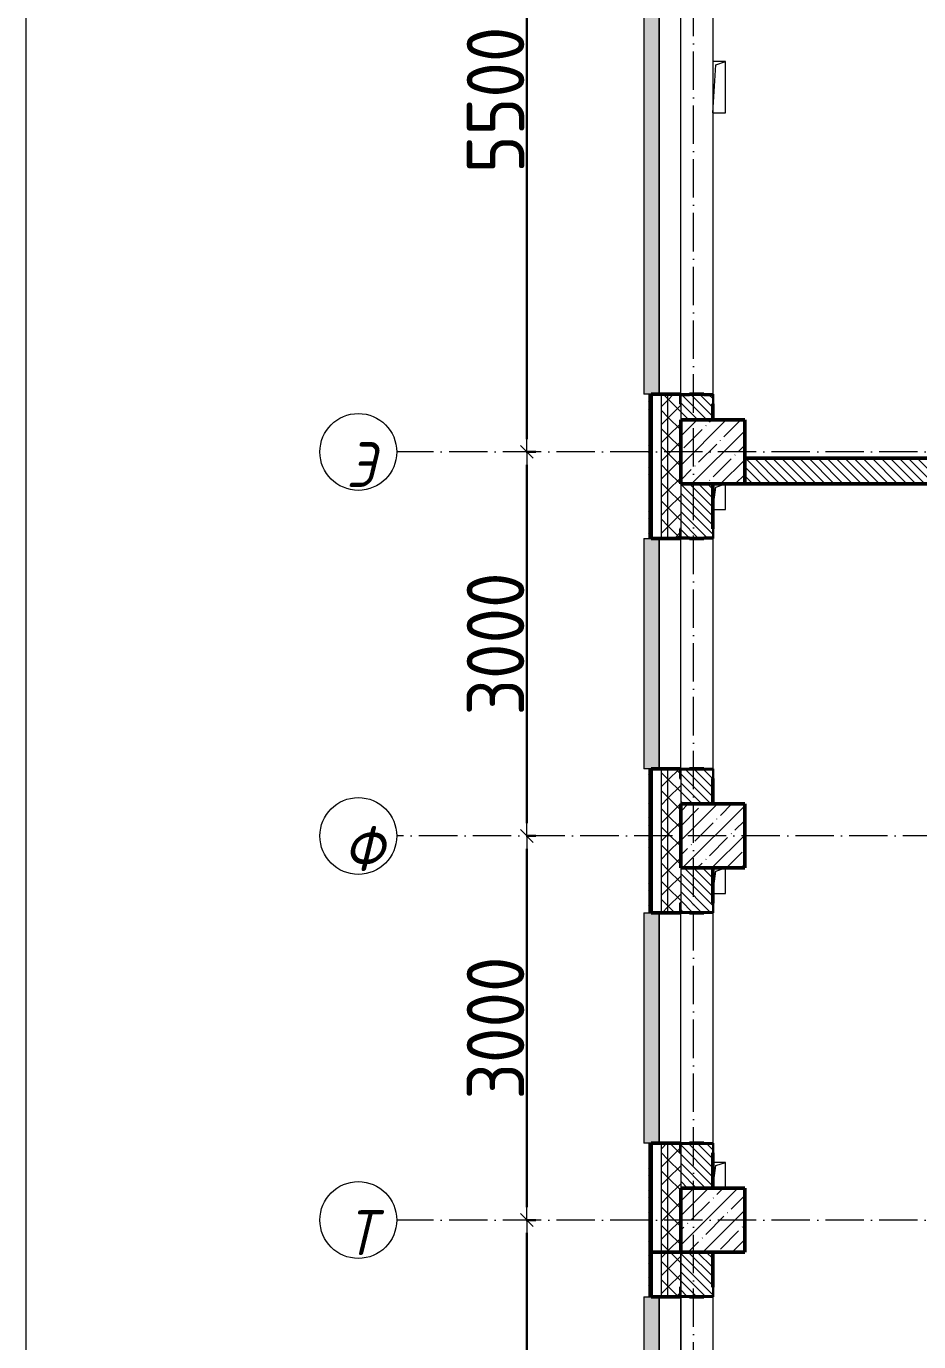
# Model space of a CAD drawing. Header units: millimetres. Extents: x -17017 to 628417, y -109036 to 199237.
# Drawn here: x 35697 to 42670, y 95245 to 105520 of the extents above; entities that cross this region are included whole.
import ezdxf

# ---------------------------------------------------------------- set-up
doc = ezdxf.new("R2010")
doc.units = ezdxf.units.MM
doc.linetypes.add('50_200_ШТРИХ_1Т_ш5_п1_п1_', pattern=[700, 500, -100, 0, -100])
for name, color, linetype, lineweight in [('3.1) ЖБ окна 1.2 м', 102, 'Continuous', 30), ('A-____-____-DIMS', 7, 'Continuous', 9), ('A-GENM-____-MCUT', 7, 'Continuous', 25), ('A-GENM-____-OTLN', 7, 'Continuous', 9), ('A-GENM-____-OTLN-1', 7, 'Continuous', 25), ('A-GLAZ-____-OTLN', 7, 'Continuous', 9), ('A-WALL-____-MCUT-2', 7, 'Continuous', 50), ('A-WALL-____-MCUT-3', 7, 'Continuous', 9), ('A-WALL-____-OTLN', 7, 'Continuous', 9), ('A-WALL-____-PATT-1', 7, 'Continuous', 9), ('A-WALL-FNSH-MCUT-1', 7, 'Continuous', 9), ('S-COLS-____-MCUT', 7, 'Continuous', 50), ('S-COLS-____-OTLN', 7, 'Continuous', 9), ('S-GRID-____-IDEN', 7, 'Continuous', 9), ('S-GRID-____-OTLN-1', 7, '50_200_ШТРИХ_1Т_ш5_п1_п1_', 9)]:
    doc.layers.add(name, color=color, linetype=linetype, lineweight=lineweight)
doc.layers.add('A-GLAZ-____-OTLN-1', color=7, linetype='Continuous', lineweight=9, true_color=0xc0c0c0)
doc.styles.add('ISOCPEUR_I', font='isocpeui.ttf', dxfattribs={"width": 0.9, "height": 2.5})
doc.styles.add('СПДС', font='isocpeur.ttf', dxfattribs={"width": 0.9})
doc.dimstyles.new('Размера А3', dxfattribs={"dimtxt": 200, "dimasz": 100, "dimexe": 70, "dimexo": 100, "dimgap": 20, "dimtad": 1, "dimdec": 0, "dimrnd": 10, "dimzin": 0, "dimdsep": 46, "dimtxsty": 'СПДС', "dimblk": 'ARROWHEAD_6', "dimcen": 1, "dimclrd": 256, "dimclre": 256, "dimclrt": 256, "dimazin": 0, "dimtfac": 1, "dimtdec": 0, "dimtmove": 2, "dimatfit": 3, "dimfxl": 1, "dimtolj": 1, "dimtzin": 0, "dimarcsym": 0})
pattern_1 = [(135, (43259.71, 63713.66), (-35.35534, -35.35534), [])]
pattern_2 = [(45, (43259.71, 63713.66), (-70.71068, 70.71068), []), (135, (43259.71, 63713.66), (-70.71068, -70.71068), [])]
pattern_3 = [(45, (43259.71, 63713.66), (-85.5366, 85.5366), []), (45, (43316.74, 63713.66), (-85.5366, 85.5366), [])]

# ---------------------------------------------------------------- blocks, each defined once
blk = doc.blocks.new('BSC_Колонна _Прямоугольная - 500х500-V36-АР1_План отверстий 2 этажа в осях 1-64_А-ГГ')
at = {"layer": 'S-COLS-____-OTLN'}
h = blk.add_hatch(dxfattribs=at)
h.set_pattern_fill('FP_65', color=256, style=0, pattern_type=2)
h.set_pattern_definition([(45, (2200, -32481.04), (-114.04925, 114.04925), []), (45, (2314.05, -32481.04), (-114.04925, 114.04925), [201.613, -40.323, 3.353, -36.97])])
h.paths.add_polyline_path([(-250, -250), (250, -250), (250, 250), (-250, 250), (-250, 75)], flags=0)
at = {"layer": 'S-COLS-____-MCUT'}
for p, q in [((250, 250), (-250, 250)), ((-250, 250), (-250, -250)), ((250, -250), (250, 250)), ((-250, -250), (250, -250))]:
    blk.add_line(p, q, dxfattribs=at)
blk = doc.blocks.new('BSC_Колонна _Прямоугольная - 500х500-V48-АР1_План отверстий 2 этажа в осях 1-64_А-ГГ')
at = {"layer": 'S-COLS-____-OTLN'}
h = blk.add_hatch(dxfattribs=at)
h.set_pattern_fill('FP_77', color=256, style=0, pattern_type=2)
h.set_pattern_definition([(45, (2200, -35481.04), (-114.04925, 114.04925), []), (45, (2314.05, -35481.04), (-114.04925, 114.04925), [201.613, -40.323, 3.353, -36.97])])
h.paths.add_polyline_path([(-250, -250), (250, -250), (250, 250), (-250, 250)], flags=0)
at = {"layer": 'S-COLS-____-MCUT'}
for p, q in [((250, 250), (-250, 250)), ((-250, 250), (-250, -250)), ((250, -250), (250, 250)), ((-250, -250), (250, -250))]:
    blk.add_line(p, q, dxfattribs=at)
blk = doc.blocks.new('BSC_Колонна _Прямоугольная - 500х500-V101-АР1_План отверстий 2 этажа в осях 1-64_А-ГГ')
at = {"layer": 'S-COLS-____-OTLN'}
h = blk.add_hatch(dxfattribs=at)
h.set_pattern_fill('FP_130', color=256, style=0, pattern_type=2)
h.set_pattern_definition([(45, (2200, -38481.04), (-114.04925, 114.04925), []), (45, (2314.05, -38481.04), (-114.04925, 114.04925), [201.613, -40.323, 3.353, -36.97])])
h.paths.add_polyline_path([(-250, -250), (250, -250), (250, 250), (-250, 250), (-250, 95)], flags=0)
at = {"layer": 'S-COLS-____-MCUT'}
for p, q in [((250, 250), (-250, 250)), ((-250, 250), (-250, -250)), ((250, -250), (250, 250)), ((-250, -250), (250, -250))]:
    blk.add_line(p, q, dxfattribs=at)
blk = doc.blocks.new('Фахверк_СКБ_Уголок - 250_2700-27497298-АР1_План отверстий 2 этажа в осях 1-64_А-ГГ')
at = {"layer": 'A-GENM-____-MCUT'}
for p, q in [((200, 181), (125, 181)), ((125, 181), (125, 106)), ((125, 106), (131, 106)), ((131, 106), (131, 175)), ((131, 175), (200, 175)), ((200, 175), (200, 181)), ((131, -6), (125, -6)), ((125, -6), (125, -81)), ((125, -81), (200, -81)), ((131, -75), (131, -6)), ((200, -75), (131, -75)), ((200, -81), (200, -75))]:
    blk.add_line(p, q, dxfattribs=at)
blk = doc.blocks.new('AR_Отверстие прямоугольное _в плите_ - AR_Отверстие прямоугольное _в плите_-30510733-АР1_План отверстий 2 этажа в осях 1-64_А-ГГ')
at = {"layer": 'A-GENM-____-OTLN'}
for p, q in [((-50, -100), (-25, 75)), ((-25, 75), (50, 100)), ((50, -100), (50, 100)), ((-50, -100), (50, -100))]:
    blk.add_line(p, q, dxfattribs=at)
blk = doc.blocks.new('AR_Отверстие прямоугольное _в плите_ - AR_Отверстие прямоугольное _в плите_-V158-АР1_План отверстий 2 этажа в осях 1-64_А-ГГ')
at = {"layer": 'A-GENM-____-OTLN'}
for p, q in [((50, 100), (-50, 100)), ((-50, -100), (-25, 75)), ((-25, 75), (50, 100)), ((50, -100), (50, 100))]:
    blk.add_line(p, q, dxfattribs=at)
blk = doc.blocks.new('AR_Отверстие прямоугольное _в плите_ - AR_Отверстие прямоугольное _в плите_-V170-АР1_План отверстий 2 этажа в осях 1-64_А-ГГ')
at = {"layer": 'A-GENM-____-OTLN'}
for p, q in [((50, 200), (-50, 200)), ((-50, -200), (-25, 175)), ((-25, 175), (50, 200)), ((50, -200), (50, 200)), ((-50, -200), (50, -200))]:
    blk.add_line(p, q, dxfattribs=at)
blk = doc.blocks.new('Отлив_СКБ - Отлив витража_120_НВФ-31886035-АР1_План отверстий 2 этажа в осях 1-64_А-ГГ')
at = {"layer": 'A-GLAZ-____-OTLN-1'}
for points in [[(0, 120), (0, 2), (4800, 2), (4800, 120), (3085, 120)], [(0, 2), (0, 0), (4800, 0), (4800, 2), (3085, 2)]]:
    blk.add_hatch(color=256, dxfattribs=at).paths.add_polyline_path(points, flags=0)
at = {"layer": 'A-GLAZ-____-OTLN'}
for p, q in [((0, 83), (0, 120)), ((4800, 120), (0, 120)), ((4800, 120), (4800, 83)), ((0, 2), (4800, 2)), ((4800, 0), (0, 0))]:
    blk.add_line(p, q, dxfattribs=at)
blk = doc.blocks.new('Отлив_СКБ - Отлив витража_120_НВФ-31885689-АР1_План отверстий 2 этажа в осях 1-64_А-ГГ')
at = {"layer": 'A-GLAZ-____-OTLN-1'}
for points in [[(1800, 2), (1800, 120), (0, 120), (0, 2), (1103, 2)], [(1103, 0), (1800, 0), (1800, 2), (0, 2), (0, 0)]]:
    blk.add_hatch(color=256, dxfattribs=at).paths.add_polyline_path(points, flags=0)
at = {"layer": 'A-GLAZ-____-OTLN'}
for p, q in [((0, 83), (0, 120)), ((1800, 120), (0, 120)), ((1800, 120), (1800, 83)), ((0, 2), (1800, 2)), ((1800, 0), (0, 0))]:
    blk.add_line(p, q, dxfattribs=at)
blk = doc.blocks.new('Ось сетки - Круг_Ø6_00__ISO-2_5_0_9K_-25732049-АР1_План отверстий 2 этажа в осях 1-64_А-ГГ')
at = {"layer": 'S-GRID-____-IDEN'}
blk.add_circle((0, 0), 3, dxfattribs=at)
blk = doc.blocks.new('ARROWHEAD_6')
at = {"color": 0, "linetype": 'Continuous'}
for p, q in [((0, 0), (-1, 0)), ((-0.5, -0.5), (0.5, 0.5))]:
    blk.add_line(p, q, dxfattribs=at)
blk = doc.blocks.new('*D2648')
at = {"layer": 'A-____-____-DIMS', "lineweight": -2, "transparency": 16777216}
for p, q in [((-19249, 491497), (-19173, 491497)), ((-19243, 485597), (-19243, 491397)), ((-19249, 485497), (-19173, 485497))]:
    blk.add_line(p, q, dxfattribs=at)
at = {"layer": 'Defpoints', "color": 0, "transparency": 16777216}
for p in [(-19349, 491497), (-19243, 491497), (-19349, 485497)]:
    blk.add_point(p, dxfattribs=at)
at = {"layer": 'A-____-____-DIMS', "lineweight": -2, "transparency": 16777216, "xscale": 100, "yscale": 100, "zscale": 100}
for p, rotation in [((-19243, 491497), 90), ((-19243, 485497), 270)]:
    blk.add_blockref('ARROWHEAD_6', p, dxfattribs=dict(at, rotation=rotation))
at = {"layer": 'A-____-____-DIMS', "transparency": 16777216, "insert": (-19488, 488497), "char_height": 450, "attachment_point": 5, "rotation": 90, "style": 'СПДС'}
blk.add_mtext('\\A1;6000', dxfattribs=at)
blk = doc.blocks.new('*D2649')
at = {"layer": 'A-____-____-DIMS', "lineweight": -2, "transparency": 16777216}
for p, q in [((-19249, 494497), (-19173, 494497)), ((-19243, 491597), (-19243, 494397)), ((-19249, 491497), (-19173, 491497))]:
    blk.add_line(p, q, dxfattribs=at)
at = {"layer": 'Defpoints', "color": 0, "transparency": 16777216}
for p in [(-19349, 494497), (-19243, 494497), (-19349, 491497)]:
    blk.add_point(p, dxfattribs=at)
at = {"layer": 'A-____-____-DIMS', "lineweight": -2, "transparency": 16777216, "xscale": 100, "yscale": 100, "zscale": 100}
for p, rotation in [((-19243, 494497), 90), ((-19243, 491497), 270)]:
    blk.add_blockref('ARROWHEAD_6', p, dxfattribs=dict(at, rotation=rotation))
at = {"layer": 'A-____-____-DIMS', "transparency": 16777216, "insert": (-19488, 492997), "char_height": 450, "attachment_point": 5, "rotation": 90, "style": 'СПДС'}
blk.add_mtext('\\A1;3000', dxfattribs=at)
blk = doc.blocks.new('*D2650')
at = {"layer": 'A-____-____-DIMS', "lineweight": -2, "transparency": 16777216}
for p, q in [((-19249, 497497), (-19173, 497497)), ((-19243, 494597), (-19243, 497397)), ((-19249, 494497), (-19173, 494497))]:
    blk.add_line(p, q, dxfattribs=at)
at = {"layer": 'Defpoints', "color": 0, "transparency": 16777216}
for p in [(-19349, 497497), (-19243, 497497), (-19349, 494497)]:
    blk.add_point(p, dxfattribs=at)
at = {"layer": 'A-____-____-DIMS', "lineweight": -2, "transparency": 16777216, "xscale": 100, "yscale": 100, "zscale": 100}
for p, rotation in [((-19243, 497497), 90), ((-19243, 494497), 270)]:
    blk.add_blockref('ARROWHEAD_6', p, dxfattribs=dict(at, rotation=rotation))
at = {"layer": 'A-____-____-DIMS', "transparency": 16777216, "insert": (-19488, 495997), "char_height": 450, "attachment_point": 5, "rotation": 90, "style": 'СПДС'}
blk.add_mtext('\\A1;3000', dxfattribs=at)
blk = doc.blocks.new('*D2651')
at = {"layer": 'A-____-____-DIMS', "lineweight": -2, "transparency": 16777216}
for p, q in [((-19249, 502997), (-19173, 502997)), ((-19243, 497597), (-19243, 502897)), ((-19249, 497497), (-19173, 497497))]:
    blk.add_line(p, q, dxfattribs=at)
at = {"layer": 'Defpoints', "color": 0, "transparency": 16777216}
for p in [(-19349, 502997), (-19243, 502997), (-19349, 497497)]:
    blk.add_point(p, dxfattribs=at)
at = {"layer": 'A-____-____-DIMS', "lineweight": -2, "transparency": 16777216, "xscale": 100, "yscale": 100, "zscale": 100}
for p, rotation in [((-19243, 502997), 90), ((-19243, 497497), 270)]:
    blk.add_blockref('ARROWHEAD_6', p, dxfattribs=dict(at, rotation=rotation))
at = {"layer": 'A-____-____-DIMS', "transparency": 16777216, "insert": (-19488, 500247), "char_height": 450, "attachment_point": 5, "rotation": 90, "style": 'СПДС'}
blk.add_mtext('\\A1;5500', dxfattribs=at)
blk = doc.blocks.new('2этаж')
at = {"layer": 'S-GRID-____-OTLN-1', "color": 251, "ltscale": 0.6, "true_color": 0x636466}
for p, q in [((-17941.7, 454533.3), (-17941.7, 508896.9)), ((11116.1, 497497), (-20260.4, 497497)), ((-9283.2, 494497), (-20260.4, 494497)), ((11116.1, 491497), (-20260.4, 491497))]:
    blk.add_line(p, q, dxfattribs=at)
at = {"layer": 'S-GRID-____-IDEN', "char_height": 350, "attachment_point": 1, "style": 'ISOCPEUR_I'}
for s, insert, width in [('\\fISOCPEUR|b0|i1|c204|p34|;\\W.9;Э', (-20653.3, 497573.1), 223.671), ('\\fISOCPEUR|b0|i1|c204|p34|;\\W.9;Ф', (-20677.1, 494573.1), 281.392), ('\\fISOCPEUR|b0|i1|c204|p34|;\\W.9;Т', (-20653.3, 491573.1), 223.671)]:
    blk.add_mtext(s, dxfattribs=dict(at, insert=insert, width=width))
at = {"layer": 'A-____-____-DIMS'}
for base, p1, p2, picture, middle in [((-19243.1, 502997), (-19349.1, 497497), (-19349.1, 502997), '*D2651', (-19488.1, 500247)), ((-19243.1, 497497), (-19349.1, 494497), (-19349.1, 497497), '*D2650', (-19488.1, 495997)), ((-19243.1, 494497), (-19349.1, 491497), (-19349.1, 494497), '*D2649', (-19488.1, 492997)), ((-19243.1, 491497), (-19349.1, 485497), (-19349.1, 491497), '*D2648', (-19488.1, 488497))]:
    dim = blk.add_linear_dim(base=base, p1=p1, p2=p2, angle=90, dimstyle='Размера А3', override={"dimtxt": 450}, dxfattribs=at)
    dim.commit()
    dim.dimension.update_dxf_attribs({"geometry": picture, "text_midpoint": middle})

msp = doc.modelspace()

# ---------------------------------------------------------------- hatches: boundary and pattern name
at = {"layer": 'A-WALL-____-PATT-1'}
h = msp.add_hatch(dxfattribs=at)
h.set_pattern_fill('FP_3', color=256, style=0, pattern_type=2)
h.set_pattern_definition(pattern_3)
h.paths.add_polyline_path([(40580, 95775), (40580, 96795), (40560, 96795), (40560, 95775)], flags=0)
h.paths.add_polyline_path([(40560, 98595), (40580, 98595), (40580, 99720), (40560, 99720), (40560, 98849)], flags=0)
h.paths.add_polyline_path([(40580, 101520), (40580, 102645), (40560, 102645), (40560, 101520)], flags=0)
h.paths.add_polyline_path([(40580, 107445), (40580, 108645), (40560, 108645), (40560, 107445)], flags=0)
h.paths.add_polyline_path([(40560, 110445), (40580, 110445), (40580, 111695), (40560, 111695), (40560, 110889)], flags=0)
h = msp.add_hatch(dxfattribs=at)
h.set_pattern_fill('FP_1', color=256, style=0, pattern_type=2)
h.set_pattern_definition(pattern_2)
h.paths.add_polyline_path([(40710, 95945), (40710, 96795), (40660, 96795), (40660, 95945)], flags=0)
h.paths.add_polyline_path([(40710, 98595), (40710, 99720), (40660, 99720), (40660, 98595)], flags=0)
h.paths.add_polyline_path([(40710, 101520), (40710, 102645), (40660, 102645), (40660, 101520)], flags=0)
h.paths.add_polyline_path([(40710, 107445), (40710, 108645), (40660, 108645), (40660, 107445)], flags=0)
h.paths.add_polyline_path([(40710, 110445), (40710, 111595), (40660, 111595), (40660, 110445)], flags=0)
h = msp.add_hatch(dxfattribs=at)
h.set_pattern_fill('FP_1', color=256, style=0, pattern_type=2)
h.set_pattern_definition(pattern_2)
h.paths.add_polyline_path([(40810, 95945), (40810, 96720), (40804, 96720), (40804, 96795), (40710, 96795), (40710, 95945)], flags=0)
h.paths.add_polyline_path([(40710, 98595), (40804, 98595), (40804, 98670), (40810, 98670), (40810, 99645), (40804, 99645), (40804, 99720), (40710, 99720), (40710, 98849)], flags=0)
h.paths.add_polyline_path([(40710, 101520), (40804, 101520), (40804, 101595), (40810, 101595), (40810, 102570), (40804, 102570), (40804, 102645), (40710, 102645), (40710, 101526)], flags=0)
h.paths.add_polyline_path([(40810, 107445), (40810, 108570), (40804, 108570), (40804, 108645), (40710, 108645), (40710, 107445)], flags=0)
h.paths.add_polyline_path([(40710, 110445), (40804, 110445), (40804, 110520), (40810, 110520), (40810, 111545), (40710, 111545), (40710, 110889)], flags=0)
h = msp.add_hatch(dxfattribs=at)
h.set_pattern_fill('FP_6', color=256, style=0, pattern_type=2)
h.set_pattern_definition(pattern_1)
h.paths.add_polyline_path([(41004, 102445), (41060, 102445), (41060, 102639), (40991, 102639), (40991, 102645), (40879, 102645), (40879, 102639), (40810, 102639), (40810, 102445)], flags=0)
h = msp.add_hatch(dxfattribs=at)
h.set_pattern_fill('FP_6', color=256, style=0, pattern_type=2)
h.set_pattern_definition(pattern_1)
h.paths.add_polyline_path([(48210, 101945), (48360, 101945), (48360, 102145), (44860, 102145), (44860, 102076), (44854, 102076), (44854, 102145), (41310, 102145), (41310, 101945), (44854, 101945), (44854, 102014), (44860, 102014), (44860, 101945), (48110, 101945)], flags=0)
h = msp.add_hatch(dxfattribs=at)
h.set_pattern_fill('FP_6', color=256, style=0, pattern_type=2)
h.set_pattern_definition(pattern_1)
h.paths.add_polyline_path([(41060, 99445), (41060, 99714), (40991, 99714), (40991, 99720), (40879, 99720), (40879, 99714), (40810, 99714), (40810, 99445)], flags=0)
h.paths.add_polyline_path([(40991, 101520), (40991, 101526), (41060, 101526), (41060, 101945), (40810, 101945), (40810, 101526), (40879, 101526), (40879, 101520)], flags=0)
h = msp.add_hatch(dxfattribs=at)
h.set_pattern_fill('FP_6', color=256, style=0, pattern_type=2)
h.set_pattern_definition(pattern_1)
h.paths.add_polyline_path([(41060, 96445), (41060, 96789), (40991, 96789), (40991, 96795), (40879, 96795), (40879, 96789), (40810, 96789), (40810, 96445)], flags=0)
h.paths.add_polyline_path([(40991, 98595), (40991, 98601), (41060, 98601), (41060, 98945), (40810, 98945), (40810, 98601), (40879, 98601), (40879, 98595)], flags=0)
h = msp.add_hatch(dxfattribs=at)
h.set_pattern_fill('FP_1', color=256, style=0, pattern_type=2)
h.set_pattern_definition(pattern_2)
h.paths.add_polyline_path([(40660, 90445), (40710, 90445), (40710, 90795), (40660, 90795)], flags=0)
h.paths.add_polyline_path([(40660, 92595), (40710, 92595), (40710, 93795), (40660, 93795)], flags=0)
h.paths.add_polyline_path([(40660, 95595), (40710, 95595), (40710, 95945), (40660, 95945)], flags=0)
h = msp.add_hatch(dxfattribs=at)
h.set_pattern_fill('FP_1', color=256, style=0, pattern_type=2)
h.set_pattern_definition(pattern_2)
h.paths.add_polyline_path([(40810, 90445), (40810, 90720), (40804, 90720), (40804, 90795), (40710, 90795), (40710, 90445), (40804, 90445)], flags=0)
h.paths.add_polyline_path([(40804, 92595), (40804, 92670), (40810, 92670), (40810, 93720), (40804, 93720), (40804, 93795), (40710, 93795), (40710, 92595)], flags=0)
h.paths.add_polyline_path([(40804, 95595), (40804, 95670), (40810, 95670), (40810, 95945), (40710, 95945), (40710, 95595)], flags=0)
h = msp.add_hatch(dxfattribs=at)
h.set_pattern_fill('FP_6', color=256, style=0, pattern_type=2)
h.set_pattern_definition(pattern_1)
h.paths.add_polyline_path([(41060, 90445), (41060, 90789), (40991, 90789), (40991, 90795), (40879, 90795), (40879, 90789), (40810, 90789), (40810, 90445)], flags=0)
h.paths.add_polyline_path([(40991, 92595), (40991, 92601), (41060, 92601), (41060, 93789), (40991, 93789), (40991, 93795), (40879, 93795), (40879, 93789), (40810, 93789), (40810, 92601), (40879, 92601), (40879, 92595)], flags=0)
h.paths.add_polyline_path([(40991, 95595), (40991, 95601), (41060, 95601), (41060, 95945), (40810, 95945), (40810, 95601), (40879, 95601), (40879, 95595)], flags=0)
h = msp.add_hatch(dxfattribs=at)
h.set_pattern_fill('FP_3', color=256, style=0, pattern_type=2)
h.set_pattern_definition(pattern_3)
h.paths.add_polyline_path([(40580, 90520), (40580, 90795), (40560, 90795), (40560, 90520)], flags=0)
h.paths.add_polyline_path([(40560, 92595), (40580, 92595), (40580, 93795), (40560, 93795)], flags=0)
h.paths.add_polyline_path([(40580, 95595), (40580, 95775), (40560, 95775), (40560, 95595)], flags=0)

# ---------------------------------------------------------------- linework, layer by layer
at = {"color": 1, "lineweight": 0}
msp.add_lwpolyline([(35697, 156516), (148933, 156516), (148933, 57688), (35697, 57688)], close=True, dxfattribs=at)
at = {"layer": 'A-WALL-____-MCUT-2'}
for p, q in [((40804, 102645), (40580, 102645)), ((40580, 102645), (40580, 101520)), ((40991, 102645), (40879, 102645)), ((41060, 102445), (41060, 102570)), ((44785, 102145), (41310, 102145)), ((41060, 101595), (41060, 101945)), ((41310, 101945), (44785, 101945)), ((40580, 101520), (40804, 101520)), ((40879, 101520), (40991, 101520)), ((40804, 99720), (40580, 99720)), ((40580, 99720), (40580, 98595)), ((40991, 99720), (40879, 99720)), ((41060, 99445), (41060, 99645)), ((41060, 98670), (41060, 98945)), ((40580, 98595), (40804, 98595)), ((40879, 98595), (40991, 98595)), ((40804, 96795), (40580, 96795)), ((40580, 96795), (40580, 95945)), ((40991, 96795), (40879, 96795)), ((41060, 96445), (41060, 96720)), ((40580, 95945), (40810, 95945)), ((40810, 95945), (40580, 95945)), ((40580, 95945), (40580, 95595)), ((41060, 95670), (41060, 95945)), ((40580, 95595), (40580, 95775)), ((40580, 95595), (40804, 95595)), ((40879, 95595), (40991, 95595))]:
    msp.add_line(p, q, dxfattribs=at)
at = {"layer": 'A-WALL-____-MCUT-3'}
for p, q in [((40660, 101520), (40660, 102645)), ((40710, 101520), (40710, 102645)), ((40810, 102570), (40810, 102445)), ((40810, 101945), (40810, 101595)), ((40660, 98595), (40660, 99720)), ((40710, 98595), (40710, 99720)), ((40810, 99645), (40810, 99445)), ((40810, 98945), (40810, 98670)), ((40660, 95945), (40660, 96795)), ((40710, 95945), (40710, 96795)), ((40810, 96720), (40810, 96445)), ((40660, 95595), (40660, 95945)), ((40710, 95595), (40710, 95945)), ((40810, 95945), (40810, 95670)), ((40810, 95670), (40810, 95945))]:
    msp.add_line(p, q, dxfattribs=at)
at = {"layer": 'A-WALL-____-OTLN'}
for p, q in [((40810, 102645), (40810, 107445)), ((41060, 107445), (41060, 102645)), ((40810, 99720), (40810, 101520)), ((41060, 101520), (41060, 99720)), ((40810, 96795), (40810, 98595)), ((41060, 98595), (41060, 96795)), ((40810, 93795), (40810, 95595)), ((40810, 95595), (40810, 93795)), ((41060, 95595), (41060, 93795))]:
    msp.add_line(p, q, dxfattribs=at)
at = {"layer": 'A-WALL-FNSH-MCUT-1'}
for p, q in [((40560, 102645), (40560, 101520)), ((40580, 102645), (40560, 102645)), ((40560, 101520), (40580, 101520)), ((40560, 99720), (40560, 98595)), ((40580, 99720), (40560, 99720)), ((40560, 98595), (40580, 98595)), ((40560, 96795), (40560, 95775)), ((40580, 96795), (40560, 96795)), ((40580, 95775), (40580, 95945)), ((40560, 95775), (40560, 95595)), ((40560, 95595), (40580, 95595))]:
    msp.add_line(p, q, dxfattribs=at)

# ---------------------------------------------------------------- block references
at = {"layer": '3.1) ЖБ окна 1.2 м'}
msp.add_blockref('2этаж', (58851, -395302), dxfattribs=at)
at = {"layer": 'A-GENM-____-OTLN'}
for name, p in [('AR_Отверстие прямоугольное _в плите_ - AR_Отверстие прямоугольное _в плите_-V170-АР1_План отверстий 2 этажа в осях 1-64_А-ГГ', (41110, 105045)), ('AR_Отверстие прямоугольное _в плите_ - AR_Отверстие прямоугольное _в плите_-30510733-АР1_План отверстий 2 этажа в осях 1-64_А-ГГ', (41110, 101845)), ('AR_Отверстие прямоугольное _в плите_ - AR_Отверстие прямоугольное _в плите_-30510733-АР1_План отверстий 2 этажа в осях 1-64_А-ГГ', (41110, 98845)), ('AR_Отверстие прямоугольное _в плите_ - AR_Отверстие прямоугольное _в плите_-V158-АР1_План отверстий 2 этажа в осях 1-64_А-ГГ', (41110, 96545))]:
    msp.add_blockref(name, p, dxfattribs=at)
at = {"layer": 'A-GENM-____-OTLN-1'}
for p, rotation in [((40885, 102770), 269.9999999999999), ((40985, 101395), 89.99999999999991), ((40885, 99845), 269.9999999999999), ((40985, 98470), 89.99999999999991), ((40885, 96920), 269.9999999999999), ((40985, 95470), 89.99999999999991)]:
    msp.add_blockref('Фахверк_СКБ_Уголок - 250_2700-27497298-АР1_План отверстий 2 этажа в осях 1-64_А-ГГ', p, dxfattribs=dict(at, rotation=rotation))
at = {"layer": 'A-GLAZ-____-OTLN', "rotation": 90}
for name, p in [('Отлив_СКБ - Отлив витража_120_НВФ-31886035-АР1_План отверстий 2 этажа в осях 1-64_А-ГГ', (40643, 102645)), ('Отлив_СКБ - Отлив витража_120_НВФ-31885689-АР1_План отверстий 2 этажа в осях 1-64_А-ГГ', (40643, 99720)), ('Отлив_СКБ - Отлив витража_120_НВФ-31885689-АР1_План отверстий 2 этажа в осях 1-64_А-ГГ', (40643, 96795)), ('Отлив_СКБ - Отлив витража_120_НВФ-31885689-АР1_План отверстий 2 этажа в осях 1-64_А-ГГ', (40643, 93795))]:
    msp.add_blockref(name, p, dxfattribs=at)
at = {"layer": 'S-COLS-____-OTLN'}
for name, p in [('BSC_Колонна _Прямоугольная - 500х500-V101-АР1_План отверстий 2 этажа в осях 1-64_А-ГГ', (41060, 102195)), ('BSC_Колонна _Прямоугольная - 500х500-V48-АР1_План отверстий 2 этажа в осях 1-64_А-ГГ', (41060, 99195)), ('BSC_Колонна _Прямоугольная - 500х500-V36-АР1_План отверстий 2 этажа в осях 1-64_А-ГГ', (41060, 96195))]:
    msp.add_blockref(name, p, dxfattribs=at)
at = {"layer": 'S-GRID-____-IDEN', "xscale": 99.99999999999993, "yscale": 99.99999999999993, "zscale": 99.99999999999993}
for p, rotation in [((38291, 102195), 89.99999999999982), ((38291, 99195), 89.9999999999998), ((38291, 96195), 89.9999999999998)]:
    msp.add_blockref('Ось сетки - Круг_Ø6_00__ISO-2_5_0_9K_-25732049-АР1_План отверстий 2 этажа в осях 1-64_А-ГГ', p, dxfattribs=dict(at, rotation=rotation))

doc.saveas('drawing.dxf')
